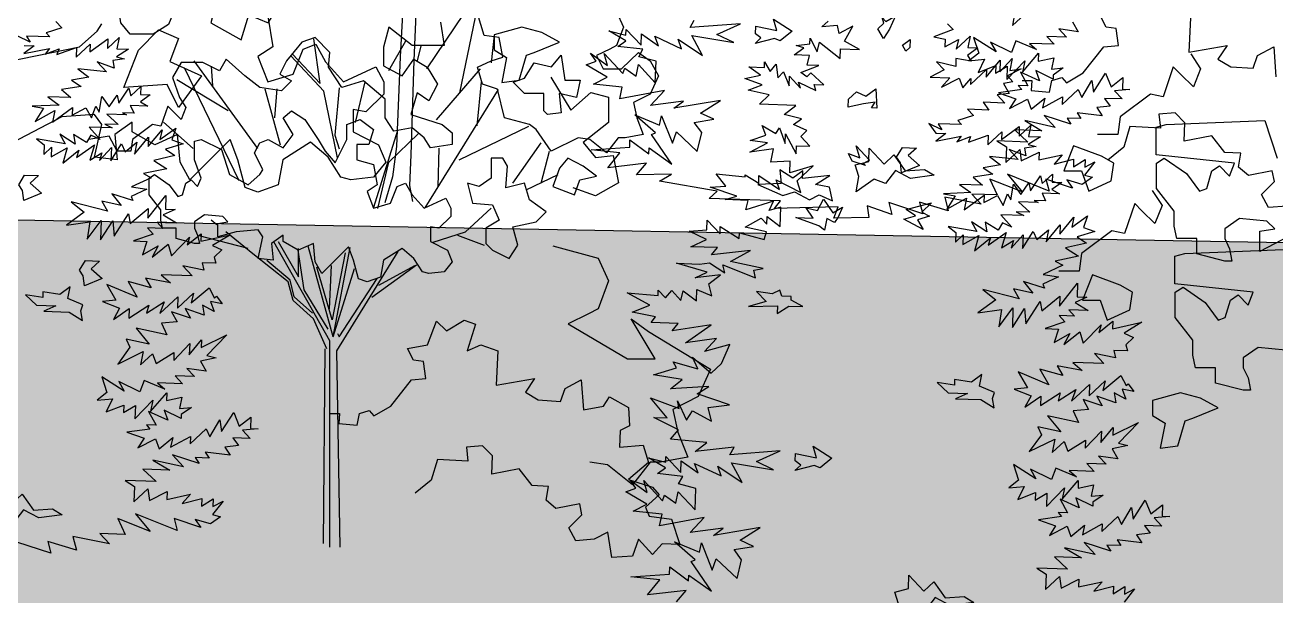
# Model space of a CAD drawing. Header units: inches. Extents: x 11.9 to 85.3, y 21.1 to 37.4.
# Drawn here: x 38.957 to 39.731, y 21.844 to 22.197 of the extents above; entities that cross this region are included whole.
import ezdxf

# ---------------------------------------------------------------- set-up
doc = ezdxf.new("R2010")
doc.units = ezdxf.units.IN
doc.header["$MEASUREMENT"] = 0
doc.layers.add('CAY', color=94, linetype='Continuous')
doc.layers.add('CAY-3', color=61, linetype='Continuous')

# ---------------------------------------------------------------- blocks, each defined once
blk = doc.blocks.new('A$C76451831')
at = {"layer": 'CAY'}
for p, q in [((4781, 794.5), (4832.5, 870.4)), ((4826.2, 761), (4847.8, 865.6)), ((4860, 840.1), (4850.9, 870.4)), ((5042.4, 872.7), (5051.8, 851.9)), ((4728.3, 851.9), (4721.2, 824)), ((4760.5, 826.3), (4728.3, 851.9)), ((4799.8, 858.6), (4804.6, 826.3)), ((5051.8, 851.9), (5042.4, 826.3)), ((5325.6, 852), (5334.1, 859.9)), ((5347, 854), (5325.6, 852)), ((5349.4, 843.1), (5347, 854)), ((5368.3, 853.3), (5349.4, 843.1)), ((5356.7, 832.4), (5368.3, 853.3)), ((5506.3, 848.5), (5479.7, 838.5)), ((5498.9, 856.4), (5506.3, 848.5)), ((4608.4, 831), (4587.6, 805.5)), ((4626.9, 837.7), (4608.4, 831)), ((4634, 774), (4625.3, 835.7)), ((4647.3, 816.9), (4626.9, 837.7)), ((4728.6, 791.9), (4751.7, 832.8)), ((4880.8, 837.7), (4860, 840.1)), ((4870.1, 802.5), (4874.1, 840.9)), ((4885.5, 810.2), (4880.8, 837.7)), ((5290.3, 826.5), (5309, 828.6)), ((5309, 828.6), (5309.3, 836.7)), ((5309.3, 836.7), (5319, 817.8)), ((5319, 817.8), (5322.2, 830.9)), ((5322.2, 830.9), (5350.9, 808.5)), ((5377.6, 820.8), (5356.7, 832.4)), ((5479.7, 838.5), (5495.4, 835.2)), ((5495.4, 835.2), (5495.1, 824.8)), ((5495.1, 824.8), (5514, 834.6)), ((5510.8, 821.5), (5530, 839.5)), ((5514, 834.6), (5510.8, 821.5)), ((5530, 839.5), (5526.8, 823.7)), ((4638.7, 763.4), (4593.5, 812.2)), ((4595.8, 814.5), (4634, 774)), ((4645.4, 796.4), (4647.3, 816.9)), ((4721.2, 824), (4721.2, 798.4)), ((4804.6, 826.3), (4760.5, 826.3)), ((4768, 805.1), (4772.9, 825.9)), ((5033.3, 821.6), (5014.8, 812.5)), ((5014.8, 812.5), (5023.9, 794.1)), ((5042.4, 826.3), (5033.3, 821.6)), ((5049.4, 794.1), (5072.6, 816.9)), ((5072.6, 816.9), (5088.7, 805.5)), ((5287.1, 813.5), (5300.6, 823.4)), ((5308.4, 812.7), (5287.1, 813.5)), ((5300.6, 823.4), (5290.3, 826.5)), ((5305.2, 799.3), (5308.4, 812.7)), ((5350.9, 808.5), (5351.3, 821.7)), ((5351.3, 821.7), (5377.6, 820.8)), ((5540.3, 823.2), (5526.4, 812.8)), ((5526.4, 812.8), (5531.5, 805)), ((5526.8, 823.7), (5540.3, 823.2)), ((4442.1, 803.1), (4430.3, 782.3)), ((4472, 803.1), (4442.1, 803.1)), ((4522.3, 639.8), (4446.8, 795.6)), ((4547.7, 684.5), (4460.2, 805.1)), ((4495.2, 791.7), (4472, 803.1)), ((4485.8, 770.9), (4483.8, 797.9)), ((4504.2, 807.8), (4495.2, 791.7)), ((4529.8, 784.6), (4504.2, 807.8)), ((4587.6, 805.5), (4578.1, 787)), ((4663.8, 768.5), (4645.4, 796.4)), ((4721.2, 798.4), (4746.8, 784.6)), ((4746.8, 784.6), (4762.9, 807.8)), ((4762.9, 807.8), (4781.4, 796.4)), ((4781.4, 796.4), (4795.5, 773.2)), ((4794.3, 724.1), (4854.9, 794.5)), ((4850.9, 796.4), (4869.4, 805.5)), ((4857.6, 773.2), (4850.9, 796.4)), ((4869.4, 805.5), (4885.5, 810.2)), ((5023.9, 794.1), (5049.4, 794.1)), ((5088.7, 805.5), (5100.1, 784.6)), ((5240.9, 785.6), (5224.9, 797.1)), ((5224.9, 797.1), (5246.2, 796.3)), ((5246.2, 796.3), (5246.5, 804)), ((5246.5, 804), (5254.2, 790.6)), ((5254.2, 790.6), (5262.7, 800.7)), ((5262.7, 800.7), (5264.7, 782.1)), ((5296.7, 789.1), (5321.1, 798.7)), ((5321.1, 798.7), (5305.2, 799.3)), ((5510, 797.5), (5483.5, 803.9)), ((5483.5, 803.9), (5494, 792.7)), ((5510.4, 808.4), (5510, 797.5)), ((5531.5, 805), (5510.4, 808.4)), ((5530.4, 772.8), (5552.4, 793.3)), ((5552.1, 782.9), (5571.5, 806.3)), ((5552.4, 793.3), (5552.1, 782.9)), ((5570.9, 790), (5587.9, 808.4)), ((5571.5, 806.3), (5570.9, 790)), ((5600.5, 794.4), (5581.6, 784.6)), ((5587.9, 808.4), (5584.6, 792.2)), ((5584.6, 792.2), (5600.5, 794.4)), ((4430.3, 782.3), (4439.8, 754.7)), ((4507, 736.3), (4436.2, 779.1)), ((4550.6, 768.5), (4529.8, 784.6)), ((4578.1, 787), (4594.3, 777.9)), ((4594.3, 777.9), (4580.5, 763.8)), ((4693.7, 777.9), (4663.8, 768.5)), ((4682.7, 720.5), (4695.7, 776.4)), ((4723.6, 752.4), (4693.7, 777.9)), ((4850.1, 715.8), (4856.4, 776.4)), ((4951.7, 782.9), (4979.4, 737.5)), ((5100.1, 784.6), (5088.7, 759.5)), ((5219.4, 781), (5240.9, 785.6)), ((5243.1, 772.4), (5219.4, 781)), ((5264.7, 782.1), (5272.7, 790)), ((5272.7, 790), (5280.2, 771.1)), ((5280.2, 771.1), (5280.7, 784.3)), ((5280.7, 784.3), (5296, 767.8)), ((5304.7, 783.4), (5296.7, 789.1)), ((5310.3, 788.7), (5304.7, 783.4)), ((5328.3, 772.2), (5310.3, 788.7)), ((5494, 792.7), (5475, 782.9)), ((5475, 782.9), (5501.7, 782)), ((5501.7, 782), (5490.4, 769.2)), ((5490.4, 769.2), (5514.9, 781.5)), ((5514.9, 781.5), (5519.8, 768.2)), ((5519.8, 768.2), (5530.7, 781)), ((5530.7, 781), (5530.4, 772.8)), ((5589, 776.2), (5575.8, 773.9)), ((5581.6, 784.6), (5589, 776.2)), ((4580.5, 763.8), (4550.6, 768.5)), ((4579.1, 689), (4557.9, 766.3)), ((4571.1, 726.8), (4574.5, 766.9)), ((4657.5, 671.8), (4638.7, 763.4)), ((4659.9, 768.1), (4654, 702.8)), ((4767.6, 761.4), (4758.6, 731.5)), ((4783.7, 750), (4767.6, 761.4)), ((4778.7, 602.9), (4879.6, 765.8)), ((4795.5, 773.2), (4783.7, 750)), ((4878.5, 766.1), (4857.6, 773.2)), ((4887.9, 726.8), (4878.5, 766.1)), ((4979.4, 737.5), (5007.1, 761.7)), ((5007.1, 761.7), (5031.3, 755.2)), ((5088.7, 759.5), (5065.6, 747.7)), ((5223.8, 764.9), (5243.1, 772.4)), ((5253, 758.5), (5223.8, 764.9)), ((5296, 767.8), (5293.5, 776.1)), ((5293.5, 776.1), (5317.1, 764.4)), ((5314.7, 772.6), (5328.3, 772.2)), ((5317.1, 764.4), (5314.7, 772.6)), ((5583.5, 760.5), (5567.1, 758.4)), ((5575.8, 773.9), (5583.5, 760.5)), ((4423.7, 742.9), (4414.2, 715.4)), ((4430.3, 736.3), (4423.7, 742.9)), ((4439.8, 754.7), (4448.8, 741)), ((4723.6, 726.8), (4723.6, 752.4)), ((5031.3, 755.2), (5031.3, 720.4)), ((5065.6, 747.7), (5070.3, 726.8)), ((5239.5, 745.8), (5253, 758.5)), ((5289.7, 744), (5239.5, 745.8)), ((5273.4, 731.5), (5289.7, 744)), ((5577.6, 747.1), (5548.1, 748.2)), ((5548.1, 748.2), (5555.9, 737.5)), ((5567.1, 758.4), (5577.6, 747.1)), ((4442.1, 724.5), (4430.3, 736.3)), ((4448.8, 741), (4442.1, 724.5)), ((4735.4, 708.3), (4723.6, 726.8)), ((4758.6, 731.5), (4802.2, 717.8)), ((4922.5, 717.8), (4887.9, 726.8)), ((5070.3, 726.8), (5079.3, 704)), ((5297.2, 725.2), (5273.4, 731.5)), ((5286.5, 717.4), (5297.2, 725.2)), ((5534.4, 730.1), (5512.8, 723.1)), ((5526.5, 738.5), (5534.4, 730.1)), ((5555.9, 737.5), (5526.5, 738.5)), ((4402.8, 717.8), (4374.9, 696.9)), ((4414.2, 715.4), (4402.8, 717.8)), ((4458.8, 684.4), (4417.8, 720.8)), ((4707.6, 603.7), (4740.9, 709.9)), ((4760.5, 713.1), (4735.4, 708.3)), ((4777, 699.3), (4760.5, 713.1)), ((4802.2, 717.8), (4816, 706)), ((4825.4, 669), (4921.3, 715.4)), ((4931.5, 710.7), (4922.5, 717.8)), ((4952.3, 680.8), (4931.5, 710.7)), ((5031.3, 720.4), (4996.5, 692.7)), ((5248.4, 702.9), (5243.4, 716.2)), ((5243.4, 716.2), (5262.1, 705.1)), ((5262.1, 705.1), (5267.3, 713.1)), ((5267.3, 713.1), (5274.7, 691.5)), ((5304.8, 709.1), (5286.5, 717.4)), ((5296.4, 701.2), (5304.8, 709.1)), ((5472.8, 719.1), (5482.8, 705.6)), ((5491.1, 710.3), (5472.8, 719.1)), ((5518.1, 717.5), (5485.9, 718.6)), ((5485.9, 718.6), (5491.1, 710.3)), ((5512.8, 723.1), (5518.1, 717.5)), ((5554.2, 689.5), (5573.5, 707.4)), ((5573.1, 697), (5597.7, 714.7)), ((5573.5, 707.4), (5573.1, 697)), ((5597.3, 701.6), (5613.7, 716.9)), ((5597.7, 714.7), (5597.3, 701.6)), ((5613.7, 716.9), (5610.4, 701.1)), ((4342.7, 701.7), (4314.8, 696.9)), ((4354.1, 680.8), (4342.7, 701.7)), ((4374.9, 696.9), (4372.6, 680.8)), ((4654, 702.8), (4659.9, 684)), ((4728.7, 665.9), (4769.2, 705.2)), ((4786.1, 685.5), (4777, 699.3)), ((4816, 706), (4816, 689.9)), ((4899.3, 636.8), (4938.6, 692.2)), ((4989.3, 699.3), (4952.3, 680.8)), ((5005.4, 696.9), (4989.3, 699.3)), ((4996.5, 692.7), (5013.6, 672)), ((5028.6, 678.5), (5005.4, 696.9)), ((5044.7, 699.3), (5028.6, 678.5)), ((5054.2, 699.3), (5044.7, 699.3)), ((5079.3, 704), (5054.2, 699.3)), ((5226.3, 679.6), (5250.7, 692.4)), ((5226.8, 695.5), (5248.4, 702.9)), ((5250.7, 692.4), (5226.8, 695.5)), ((5274.7, 691.5), (5275.2, 704.7)), ((5275.2, 704.7), (5290.1, 677.4)), ((5309, 687.6), (5296.4, 701.2)), ((5496.3, 705.1), (5482.4, 694.7)), ((5482.4, 694.7), (5517.5, 701.6)), ((5482.8, 705.6), (5496.3, 705.1)), ((5517.5, 701.6), (5511.8, 693.7)), ((5511.8, 693.7), (5530.6, 701.2)), ((5527.6, 693.1), (5554.7, 703.1)), ((5530.6, 701.2), (5527.6, 693.1)), ((5554.7, 703.1), (5554.2, 689.5)), ((5626.7, 700.5), (5610, 690.2)), ((5610, 690.2), (5620.8, 687.1)), ((5610.4, 701.1), (5626.7, 700.5)), ((4372.6, 680.8), (4354.1, 680.8)), ((4816, 689.9), (4786.1, 685.5)), ((4796.7, 631.7), (4797.9, 685.1)), ((4938.6, 636.8), (4950, 680.8)), ((5013.6, 672), (5037.8, 675)), ((5037.8, 675), (5044.9, 637.2)), ((5258.6, 683.9), (5226.3, 679.6)), ((5255.2, 665.5), (5258.6, 683.9)), ((5290.1, 677.4), (5290.5, 688.3)), ((5290.5, 688.3), (5309, 687.6)), ((5596.1, 669.4), (5556.4, 673.5)), ((5556.4, 673.5), (5571.9, 662.1)), ((5606.7, 674.5), (5583.5, 683)), ((5583.5, 683), (5596.1, 669.4)), ((5620.8, 687.1), (5604.8, 685)), ((5604.8, 685), (5606.7, 674.5)), ((4713.4, 601.8), (4728.7, 665.9)), ((5282, 667.2), (5255.2, 665.5)), ((5281.5, 650.9), (5282, 667.2)), ((5313.5, 660.7), (5281.5, 650.9)), ((5291.5, 640.2), (5313.5, 660.7)), ((5571.9, 662.1), (5547.7, 658)), ((5547.7, 658), (5561, 649.3)), ((4917.8, 627.7), (4961.8, 648.6)), ((5179.9, 649.5), (5219.6, 645.4)), ((5192.9, 632.7), (5179.9, 649.5)), ((5219.6, 645.4), (5219.7, 648.1)), ((5219.7, 648.1), (5238.4, 636.6)), ((5238.4, 636.6), (5238.7, 647.4)), ((5238.7, 647.4), (5267.1, 627.9)), ((5262.5, 641.2), (5296.4, 624.1)), ((5267.1, 627.9), (5262.5, 641.2)), ((5296.4, 624.1), (5291.5, 640.2)), ((5561, 649.3), (5534.1, 644.8)), ((5534.1, 644.8), (5546.9, 634)), ((5613.2, 626.2), (5627.1, 647)), ((5627.1, 647), (5629.4, 636.5)), ((5629.4, 636.5), (5643.5, 649.2)), ((5643.5, 649.2), (5643.1, 638.3)), ((5643.1, 638.3), (5656.2, 637.9)), ((5013.6, 619.5), (4982.4, 630.1)), ((5044.9, 637.2), (5013.6, 619.5)), ((5171.6, 631.2), (5192.9, 632.7)), ((5208.3, 619), (5171.6, 631.2)), ((5530.7, 623.7), (5493.4, 622.2)), ((5493.4, 622.2), (5509.2, 619.4)), ((5515.2, 635.1), (5530.7, 623.7)), ((5546.9, 634), (5515.2, 635.1)), ((5575.4, 606.2), (5581.3, 621.9)), ((5581.3, 621.9), (5586.1, 614)), ((5586.1, 614), (5589.5, 635.2)), ((5589.5, 635.2), (5599.9, 621.2)), ((5599.9, 621.2), (5610.9, 637.2)), ((5610.9, 637.2), (5613.2, 626.2)), ((5629, 622.9), (5634, 612.3)), ((5652.9, 622.1), (5629, 622.9)), ((5656.2, 637.9), (5642.7, 627.9)), ((5642.7, 627.9), (5652.9, 622.1)), ((5192.3, 614.2), (5208.3, 619)), ((5224, 613.1), (5192.3, 614.2)), ((5220.8, 600), (5224, 613.1)), ((5258.8, 611.8), (5220.8, 600)), ((5252.9, 598.9), (5258.8, 611.8)), ((5268.9, 603.8), (5252.9, 598.9)), ((5268, 577.1), (5268.9, 603.8)), ((5509.2, 619.4), (5497.7, 600.8)), ((5497.7, 600.8), (5525, 616.1)), ((5521.7, 599.9), (5549.1, 620.3)), ((5525, 616.1), (5521.7, 599.9)), ((5549.1, 620.3), (5548.8, 609.9)), ((5548.8, 609.9), (5567.7, 619.6)), ((5567.7, 619.6), (5575.4, 606.2)), ((5596.8, 610.9), (5612.2, 596.8)), ((5623.5, 610), (5596.8, 610.9)), ((5618.2, 612.9), (5623.5, 610)), ((5634, 612.3), (5618.2, 612.9)), ((4834.4, 569.5), (4869.4, 602.2)), ((5219.9, 576), (5241.7, 588.4)), ((5241.7, 588.4), (5249.5, 580.4)), ((5249.5, 580.4), (5249.9, 590.8)), ((5249.9, 590.8), (5268, 577.1)), ((5603.9, 592.1), (5572.2, 593.2)), ((5572.2, 593.2), (5587.5, 576.3)), ((5612.2, 596.8), (5593.6, 597.4)), ((5593.6, 597.4), (5603.9, 592.1)), ((5653.7, 566.3), (5673.1, 589.7)), ((5669.9, 576.2), (5691.8, 591.7)), ((5673.1, 589.7), (5669.9, 576.2)), ((5691.8, 591.7), (5686.2, 575.6)), ((4491.5, 579.5), (4483.4, 586)), ((4541.2, 539.6), (4503.7, 569.7)), ((4789.6, 555.4), (4834.4, 569.5)), ((5142.7, 570.6), (5166.8, 572.4)), ((5166.3, 559.3), (5142.7, 570.6)), ((5166.8, 572.4), (5167.3, 586)), ((5167.3, 586), (5185.2, 566.8)), ((5185.2, 566.8), (5185.5, 577.2)), ((5185.5, 577.2), (5211.7, 560.4)), ((5249.2, 569.6), (5219.9, 576)), ((5246.1, 559.2), (5249.2, 569.6)), ((5499.6, 577.1), (5510.2, 568.6)), ((5539.2, 570.3), (5499.6, 577.1)), ((5552.8, 569.8), (5532, 583.7)), ((5532, 583.7), (5539.2, 570.3)), ((5568.7, 572), (5550.5, 583.1)), ((5550.5, 583.1), (5552.8, 569.8)), ((5574.5, 582.2), (5568.7, 572)), ((5587.5, 576.3), (5574.5, 582.2)), ((5602.3, 546.8), (5616.7, 570.3)), ((5616.7, 570.3), (5621.8, 559.3)), ((5621.8, 559.3), (5638.1, 572.3)), ((5634.8, 556.1), (5654.2, 579.4)), ((5638.1, 572.3), (5634.8, 556.1)), ((5654.2, 579.4), (5653.7, 566.3)), ((5701.9, 570.1), (5677.6, 562.8)), ((5686.2, 575.6), (5701.9, 570.1)), ((4534.5, 546.7), (4466.9, 564.4)), ((4647.3, 419.7), (4569.9, 556)), ((4575.8, 556.2), (4604.1, 507.8)), ((4823, 565.2), (4860, 551.4)), ((5144.7, 549.2), (5166.3, 559.3)), ((5211.7, 560.4), (5212, 568.1)), ((5212, 568.1), (5246.1, 559.2)), ((5510.2, 568.6), (5509.7, 555.5)), ((5509.7, 555.5), (5520.5, 565.5)), ((5520.5, 565.5), (5520, 552.4)), ((5520, 552.4), (5541.7, 564.8)), ((5541.7, 564.8), (5536, 543.7)), ((5536, 543.7), (5557.9, 561.5)), ((5554.9, 551.2), (5579.5, 568.9)), ((5557.9, 561.5), (5554.9, 551.2)), ((5579.5, 568.9), (5573.3, 547.8)), ((5573.3, 547.8), (5589.5, 557.7)), ((5586.4, 547.4), (5602.9, 565.4)), ((5589.5, 557.7), (5586.4, 547.4)), ((5602.9, 565.4), (5602.3, 546.8)), ((5690.5, 554.2), (5661.2, 547.5)), ((5677.6, 562.8), (5690.5, 554.2)), ((4589.9, 500.7), (4541.2, 539.6)), ((4602.9, 544.4), (4611.2, 489.7)), ((4604.1, 507.8), (4604.1, 546.7)), ((4651.6, 424.8), (4617.3, 549.9)), ((4668.2, 540.8), (4650.5, 448.4)), ((4651.6, 424.8), (4675, 548.1)), ((4656.8, 405.9), (4741.3, 542.4)), ((5181.8, 547.9), (5144.7, 549.2)), ((5173.3, 537.8), (5181.8, 547.9)), ((5227, 544), (5173.3, 537.8)), ((5199.7, 528.7), (5227, 544)), ((5679.4, 536), (5647, 529.4)), ((5661.2, 547.5), (5679.4, 536)), ((5683.6, 539.8), (5680.1, 515.6)), ((4592.3, 503.1), (4560.4, 530.2)), ((4650.5, 448.4), (4629.2, 520.8)), ((4646.9, 463.7), (4649.3, 523.1)), ((4651.6, 424.8), (4681.2, 519.2)), ((4705.1, 479.9), (4766.8, 524.3)), ((4714.5, 496), (4764.5, 523.1)), ((5125.3, 526.3), (5157, 525.2)), ((5167.5, 513.9), (5125.3, 526.3)), ((5157, 525.2), (5170.6, 527)), ((5170.6, 527), (5191.5, 513.1)), ((5189.1, 524.1), (5233.8, 506.2)), ((5191.5, 513.1), (5189.1, 524.1)), ((5244.7, 519.4), (5199.7, 528.7)), ((5231.5, 517.1), (5244.7, 519.4)), ((5657.7, 523.6), (5630.5, 510.9)), ((5647, 529.4), (5657.7, 523.6)), ((4596.6, 475.1), (4589.9, 500.7)), ((4598.2, 480.3), (4592.3, 503.1)), ((4659.9, 424.8), (4712.2, 505.4)), ((5150.9, 506.4), (5167.5, 513.9)), ((5185.9, 510.6), (5150.9, 506.4)), ((5169.6, 498), (5185.9, 510.6)), ((5233.8, 506.2), (5231.5, 517.1)), ((5632.6, 492.3), (5603.4, 501.4)), ((5603.4, 501.4), (5616.4, 485.1)), ((5651.7, 507.9), (5630, 497.8)), ((5630.5, 510.9), (5651.7, 507.9)), ((5680.1, 515.6), (5652.4, 515.6)), ((4611.2, 489.7), (4644.6, 435.4)), ((5057.3, 485.6), (5099.7, 481.8)), ((5088.4, 468.6), (5057.3, 485.6)), ((5099.7, 481.8), (5100, 489.5)), ((5100, 489.5), (5110.1, 478.8)), ((5110.1, 478.8), (5118.6, 488.9)), ((5118.6, 488.9), (5131.2, 475.3)), ((5131.2, 475.3), (5134.4, 488.3)), ((5134.4, 488.3), (5152.5, 474.6)), ((5152.5, 474.6), (5153.1, 490.4)), ((5153.1, 490.4), (5174, 481.5)), ((5174, 481.5), (5169.6, 498)), ((5597.6, 477.6), (5547.3, 490.2)), ((5547.3, 490.2), (5565.4, 476)), ((5589.9, 491), (5597.6, 477.6)), ((5616.4, 485.1), (5589.9, 491)), ((5630, 497.8), (5632.6, 492.3)), ((5653, 467.5), (5678.1, 498.8)), ((5678.1, 498.8), (5677.5, 480.3)), ((4624.5, 449.6), (4596.6, 475.1)), ((4623.3, 457.8), (4598.2, 480.3)), ((5064.1, 459.1), (5088.4, 468.6)), ((5565.4, 476), (5540.7, 458.3)), ((5606.8, 442.8), (5626.5, 473.9)), ((5626.5, 473.9), (5628.7, 460.7)), ((5628.7, 460.7), (5653.5, 481.1)), ((5653.5, 481.1), (5653, 467.5)), ((5690.6, 479.8), (5674.5, 472.2)), ((5674.5, 472.2), (5692.6, 461.1)), ((5677.5, 480.3), (5690.6, 479.8)), ((4643, 408.3), (4624.5, 449.6)), ((5062.5, 449.6), (5086.7, 432.5)), ((5096, 452.5), (5064.1, 459.1)), ((5090.3, 444.6), (5096, 452.5)), ((5540.7, 458.3), (5573.1, 462.6)), ((5569.5, 438.7), (5589, 464.8)), ((5573.1, 462.6), (5569.5, 438.7)), ((5589, 464.8), (5588.1, 438)), ((5588.1, 438), (5604.8, 464.2)), ((5604.8, 464.2), (5606.8, 442.8)), ((5652.5, 454.4), (5660.4, 445.9)), ((5673.8, 453.6), (5652.5, 454.4)), ((5665.9, 462.1), (5673.8, 453.6)), ((5692.6, 461.1), (5665.9, 462.1)), ((5127.4, 443.3), (5090.3, 444.6)), ((5119.3, 433.1), (5127.4, 443.3)), ((5172.7, 441.7), (5119.3, 433.1)), ((5137.3, 416.6), (5172.7, 441.7)), ((5660.4, 445.9), (5633.3, 436.5)), ((5633.3, 436.5), (5651.9, 435.8)), ((5651.9, 435.8), (5645.8, 417.4)), ((5659.3, 414.3), (5681.2, 432.1)), ((5681.2, 432.1), (5685.6, 416.1)), ((5685.6, 416.1), (5710.5, 441.5)), ((5707.5, 431.2), (5726.6, 446.4)), ((5710.5, 441.5), (5707.5, 431.2)), ((5726.6, 446.4), (5726.2, 435.9)), ((5726.2, 435.9), (5766.8, 445)), ((5766.8, 445), (5742.3, 429.9)), ((4647.3, 135.4), (4647.3, 419.7)), ((4657.5, 429.5), (4659.9, 424.8)), ((5180.2, 422.8), (5137.3, 416.6)), ((5163.7, 404.8), (5180.2, 422.8)), ((5198.4, 414.5), (5163.7, 404.8)), ((5187.1, 388.1), (5198.4, 414.5)), ((5645.8, 417.4), (5667.5, 429.8)), ((5667.5, 429.8), (5659.3, 414.3)), ((5742.3, 429.9), (5755.2, 424.1)), ((5755.2, 424.1), (5744.5, 414)), ((5744.5, 414), (5746.9, 405.8)), ((4638.3, 140.1), (4640.6, 408.3)), ((4661.5, 135.4), (4656.8, 405.9)), ((5154.7, 381.1), (5147.1, 397.2)), ((5147.1, 397.2), (5173, 375)), ((5701.4, 401.9), (5714.1, 388.3)), ((5730.2, 395.9), (5701.4, 401.9)), ((5746.9, 405.8), (5727.9, 406.4)), ((5727.9, 406.4), (5730.2, 395.9)), ((5093.2, 372.8), (5125.3, 382.1)), ((5120.6, 390.5), (5154.7, 381.1)), ((5125.3, 382.1), (5120.6, 390.5)), ((5171.9, 380.3), (5154.8, 342.6)), ((5173, 375), (5187.1, 388.1)), ((5625.9, 380.5), (5638.3, 358.8)), ((5657.8, 371.7), (5625.9, 380.5)), ((5650.1, 385.1), (5657.8, 371.7)), ((5684.3, 378.5), (5650.1, 385.1)), ((5714.1, 388.3), (5671.6, 389.8)), ((5671.6, 389.8), (5684.3, 378.5)), ((5132.9, 366), (5093.2, 372.8)), ((5116.6, 353.4), (5132.9, 366)), ((5596.3, 376.6), (5609.2, 354.8)), ((5638.3, 358.8), (5596.3, 376.6)), ((5694, 343.7), (5716, 364.2)), ((5712.8, 351.2), (5737.6, 371.6)), ((5716, 364.2), (5712.8, 351.2)), ((5737.6, 371.6), (5745.2, 357.8)), ((5169.7, 356.6), (5116.6, 353.4)), ((5153.5, 346.7), (5169.7, 356.6)), ((5198.3, 331.5), (5153.5, 346.7)), ((5609.2, 354.8), (5590.5, 352.7)), ((5590.5, 352.7), (5614.2, 343.7)), ((5626.9, 330.2), (5654.2, 347.8)), ((5651.2, 337), (5675.7, 352.5)), ((5654.2, 347.8), (5651.2, 337)), ((5669.7, 336.4), (5694.5, 359.5)), ((5675.7, 352.5), (5669.7, 336.4)), ((5694.5, 359.5), (5694, 343.7)), ((5744.6, 339.2), (5728.6, 347.9)), ((5728.6, 347.9), (5730.8, 334.2)), ((5755.4, 349.7), (5739.6, 353)), ((5739.6, 353), (5744.6, 339.2)), ((5745.2, 357.8), (5747.6, 360.4)), ((5747.6, 360.4), (5755.4, 349.7)), ((5112.4, 313.2), (5089.4, 340.8)), ((5089.4, 340.8), (5128.7, 326.2)), ((5154.8, 342.6), (5120.1, 324.9)), ((5126.4, 336.8), (5139.1, 310)), ((5128.7, 326.2), (5126.4, 336.8)), ((5168.7, 327.6), (5198.3, 331.5)), ((5614.2, 343.7), (5605.5, 328.2)), ((5605.5, 328.2), (5627.4, 343.3)), ((5627.4, 343.3), (5626.9, 330.2)), ((5712.1, 329.9), (5685.6, 338.5)), ((5685.6, 338.5), (5693.3, 325.1)), ((5730.8, 334.2), (5704.4, 343.3)), ((5704.4, 343.3), (5712.1, 329.9)), ((5093.9, 313.9), (5112.4, 313.2)), ((5127.7, 296.8), (5093.9, 313.9)), ((5120.1, 324.9), (5127.1, 293.6)), ((5139.1, 310), (5147.2, 322.9)), ((5147.2, 322.9), (5173.5, 308.8)), ((5173.5, 308.8), (5168.7, 327.6)), ((5636.8, 316.2), (5655.1, 294.3)), ((5679.1, 307), (5636.8, 316.2)), ((5693.3, 325.1), (5672, 323.1)), ((5672, 323.1), (5679.1, 307)), ((5116.8, 284), (5127.7, 296.8)), ((5127.1, 293.6), (5140.7, 259.4)), ((5623.2, 300.8), (5628.2, 290.2)), ((5655.1, 294.3), (5623.2, 300.8)), ((5688.7, 271.8), (5710.9, 295)), ((5710.3, 279.2), (5726.9, 299.9)), ((5710.9, 295), (5710.3, 279.2)), ((5726.5, 289.5), (5762, 306.9)), ((5726.9, 299.9), (5726.5, 289.5)), ((5762, 306.9), (5734.3, 278.4)), ((5167, 279.6), (5116.8, 284)), ((5150.7, 267), (5167, 279.6)), ((5628.2, 290.2), (5611.5, 266.8)), ((5611.5, 266.8), (5646.6, 284.1)), ((5646.6, 284.1), (5643.2, 265.7)), ((5643.2, 265.7), (5659.6, 281)), ((5659.6, 281), (5664.6, 267.6)), ((5664.6, 267.6), (5689.1, 282.7)), ((5689.1, 282.7), (5688.7, 271.8)), ((5734.3, 278.4), (5747.3, 275.2)), ((5140.7, 259.4), (5103, 252.3)), ((5110.3, 252.1), (5110.6, 260.2)), ((5110.6, 260.2), (5131.1, 238.2)), ((5204.4, 272.8), (5150.7, 267)), ((5198.6, 262.6), (5204.4, 272.8)), ((5268.1, 267.9), (5198.6, 262.6)), ((5235.4, 253.2), (5268.1, 267.9)), ((5733.6, 257.1), (5706.9, 260.7)), ((5706.9, 260.7), (5717.4, 249.5)), ((5747.3, 275.2), (5725.9, 270.5)), ((5725.9, 270.5), (5733.6, 257.1)), ((5029.8, 248.8), (5005.7, 252.3)), ((5064.6, 221), (5029.8, 248.8)), ((5088.8, 252.3), (5064.6, 221)), ((5110, 244.4), (5086.5, 258.4)), ((5086.5, 258.4), (5110.3, 252.1)), ((5103, 252.3), (5088.8, 252.3)), ((5098.9, 236.6), (5110, 244.4)), ((5131.1, 238.2), (5131.7, 254.1)), ((5131.7, 254.1), (5155.1, 237.4)), ((5155.1, 237.4), (5150.1, 250.7)), ((5150.1, 250.7), (5186.7, 233.6)), ((5186.7, 233.6), (5182.2, 246.9)), ((5182.2, 246.9), (5215.8, 224.4)), ((5200.9, 251.6), (5259, 241.9)), ((5215.8, 224.4), (5200.9, 251.6)), ((5259, 241.9), (5235.4, 253.2)), ((5620.7, 229.3), (5589.6, 249)), ((5589.6, 249), (5596.6, 227.4)), ((5641.9, 228.5), (5613, 242.7)), ((5613, 242.7), (5620.7, 229.3)), ((5647.9, 244.2), (5641.9, 228.5)), ((5676.5, 232.3), (5647.9, 244.2)), ((5717.4, 249.5), (5690.7, 250.4)), ((5690.7, 250.4), (5700.8, 239.6)), ((5069.2, 216.4), (5061.4, 227.5)), ((5061.4, 227.5), (5084.8, 210.4)), ((5080, 226.9), (5105.7, 199.2)), ((5084.8, 210.4), (5080, 226.9)), ((5133.6, 232.7), (5098.9, 236.6)), ((5127.8, 222.5), (5133.6, 232.7)), ((5596.6, 227.4), (5583.1, 217)), ((5656.8, 201.3), (5679, 227.2)), ((5700.8, 239.6), (5666.4, 240.8)), ((5666.4, 240.8), (5676.5, 232.3)), ((5679, 227.2), (5678.7, 216.4)), ((5055.4, 211.4), (5069.2, 216.4)), ((5084.3, 194.5), (5055.4, 211.4)), ((5124.2, 195.8), (5127.5, 211.6)), ((5127.5, 211.6), (5150.6, 186.8)), ((5151.6, 216.2), (5127.8, 222.5)), ((5150.6, 186.8), (5151.6, 216.2)), ((5583.1, 217), (5604.4, 219)), ((5604.4, 219), (5595.6, 200.7)), ((5595.6, 200.7), (5620, 210.3)), ((5620, 210.3), (5619.6, 199.9)), ((5619.6, 199.9), (5635.8, 209.7)), ((5635.2, 191.1), (5660.1, 217)), ((5635.8, 209.7), (5635.2, 191.1)), ((5660.1, 217), (5656.8, 201.3)), ((5678.7, 216.4), (5700.1, 221.1)), ((5700.1, 221.1), (5696.9, 205.3)), ((5696.9, 205.3), (5713.2, 207)), ((5713.2, 207), (5699.3, 197.1)), ((5065.3, 184.8), (5084.3, 194.5)), ((5105.7, 199.2), (5108.7, 206.8)), ((5108.7, 206.8), (5124.2, 195.8)), ((5654.1, 201.4), (5664.3, 182.4)), ((5680.4, 189.6), (5654.1, 201.4)), ((5699.1, 191.6), (5675.5, 203.3)), ((5675.5, 203.3), (5680.4, 189.6)), ((5699.3, 197.1), (5699.1, 191.6)), ((5738.5, 166.2), (5752.5, 189.8)), ((5752.5, 189.8), (5754.7, 173.8)), ((5754.7, 173.8), (5771.4, 200)), ((5771.4, 200), (5778.9, 181.1)), ((5778.9, 181.1), (5795.2, 193.7)), ((5795.2, 193.7), (5794.7, 177.9)), ((5105.1, 180.6), (5065.3, 184.8)), ((5101.8, 164.4), (5105.1, 180.6)), ((5163.4, 175.9), (5101.8, 164.4)), ((5144.1, 155.3), (5163.4, 175.9)), ((5656, 177.3), (5624.1, 172.9)), ((5624.1, 172.9), (5647.8, 164.4)), ((5651.2, 182.9), (5656, 177.3)), ((5664.3, 182.4), (5651.2, 182.9)), ((5711.5, 156.8), (5733.5, 177.3)), ((5733.5, 177.3), (5738.5, 166.2)), ((5805.1, 177.5), (5783.7, 175.5)), ((5783.7, 175.5), (5794.2, 164.3)), ((5794.7, 177.9), (5805.1, 177.5)), ((5189.6, 161.4), (5144.1, 155.3)), ((5240.4, 162.3), (5176.1, 151.4)), ((5176.1, 151.4), (5189.6, 161.4)), ((5213, 144.7), (5240.4, 162.3)), ((5647.8, 164.4), (5639.2, 151.1)), ((5639.2, 151.1), (5663.7, 163.9)), ((5663.7, 163.9), (5668.6, 150.1)), ((5668.6, 150.1), (5687.7, 165.3)), ((5684.6, 152.2), (5711.8, 167.2)), ((5687.7, 165.3), (5684.6, 152.2)), ((5711.8, 167.2), (5711.5, 156.8)), ((5794.2, 164.3), (5770.2, 165.1)), ((5770.2, 165.1), (5778, 154.4)), ((5150.9, 117.8), (5122.3, 142.4)), ((5122.3, 142.4), (5156.7, 128.1)), ((5156.7, 128.1), (5159.4, 141.1)), ((5159.4, 141.1), (5174.4, 103.4)), ((5231.3, 136.3), (5213, 144.7)), ((5723.7, 129.6), (5686.9, 141.7)), ((5686.9, 141.7), (5702.2, 124.9)), ((5766.7, 141.2), (5732.4, 145.1)), ((5732.4, 145.1), (5737.5, 137.3)), ((5778, 154.4), (5759.3, 152.4)), ((5759.3, 152.4), (5766.7, 141.2)), ((5204.4, 131.8), (5231.3, 136.3)), ((5214.8, 117.9), (5204.4, 131.8)), ((5646.4, 121.9), (5664.3, 104.9)), ((5683.5, 120.6), (5646.4, 121.9)), ((5702.2, 124.9), (5659.9, 134.5)), ((5659.9, 134.5), (5683.5, 120.6)), ((5737.5, 137.3), (5718.5, 137.9)), ((5718.5, 137.9), (5723.7, 129.6)), ((5115.3, 97.8), (5115.7, 108.2)), ((5115.7, 108.2), (5141.7, 88.7)), ((5145.4, 115.3), (5150.9, 117.8)), ((5173.4, 74.4), (5145.4, 115.3)), ((5174.4, 103.4), (5180, 119.1)), ((5180, 119.1), (5208.5, 91.8)), ((5208.5, 91.8), (5214.8, 117.9)), ((5621.8, 106.4), (5634.7, 98.2)), ((5664.3, 104.9), (5621.8, 106.4)), ((5062.2, 94.2), (5115.3, 97.8)), ((5101.9, 90.1), (5062.2, 94.2)), ((5085.3, 69.4), (5101.9, 90.1)), ((5141.7, 88.7), (5142, 96.8)), ((5142, 96.8), (5173.4, 74.4)), ((5634.7, 98.2), (5633.9, 77)), ((5633.9, 77), (5653.1, 94.9)), ((5653.1, 94.9), (5655.3, 78.9)), ((5655.3, 78.9), (5679.7, 91.2)), ((5679.7, 91.2), (5679.3, 80.4)), ((5679.3, 80.4), (5711.8, 87.4)), ((5711.8, 87.4), (5700.4, 74.6)), ((5138.6, 75.7), (5085.3, 69.4)), ((5124.9, 59.8), (5138.6, 75.7)), ((5700.4, 74.6), (5727.4, 81.4)), ((5727.4, 81.4), (5727.1, 71)), ((5727.1, 71), (5743.3, 80.8)), ((5756.7, 77.6), (5742.5, 59.6)), ((5743.3, 80.8), (5742.9, 70.4)), ((5742.9, 70.4), (5756.7, 77.6))]:
    blk.add_line(p, q, dxfattribs=at)
for points in [[(1689.7, 404.9), (1686.3, 386.4), (1702.7, 401.7)], [(1769, 391.3), (1776.7, 377.8), (1750.1, 381.5), (1760.6, 370.2), (1733.8, 371.2), (1743.9, 360.4), (1709.5, 361.6), (1719.6, 353.1), (1691, 365), (1685, 349.3), (1656.1, 363.5), (1663.8, 350.1), (1632.7, 369.7), (1639.7, 348.2), (1626.2, 337.8), (1647.6, 339.7), (1638.8, 321.5), (1663.1, 331), (1662.7, 320.6), (1679, 330.5), (1678.3, 311.9), (1703.2, 337.8), (1700, 322), (1722.2, 348), (1721.8, 337.1), (1743.2, 341.8), (1740, 326.1), (1756.3, 327.8), (1742.4, 317.8), (1742.2, 312.4), (1718.6, 324.1), (1723.6, 310.3), (1697.2, 322.1), (1707.5, 303.2), (1694.3, 303.7), (1699.1, 298), (1667.2, 293.7), (1691, 285.2), (1682.3, 271.9), (1706.8, 284.6), (1711.8, 270.9), (1730.9, 286.1), (1727.7, 273), (1755, 287.9), (1754.6, 277.5), (1776.6, 298.1), (1781.7, 287), (1795.6, 310.5), (1797.8, 294.6), (1814.6, 320.8), (1822.1, 301.9), (1838.4, 314.5), (1837.8, 298.6), (1848.2, 298.3), (1826.8, 296.3), (1837.3, 285.1), (1813.3, 285.9), (1821.1, 275.2), (1802.5, 273.1), (1809.8, 262), (1775.5, 265.9), (1780.6, 258), (1761.6, 258.7), (1766.8, 250.4), (1730.1, 262.5), (1745.3, 245.7), (1703.1, 255.3), (1726.6, 241.3), (1689.5, 242.6), (1707.5, 225.7), (1664.9, 227.2), (1677.8, 219), (1677, 197.7), (1696.2, 215.6), (1698.4, 199.7), (1722.9, 212), (1722.5, 201.1), (1754.9, 208.2), (1743.6, 195.4), (1770.5, 202.2), (1770.2, 191.8), (1786.4, 201.6), (1786, 191.2), (1799.9, 198.4), (1785.6, 180.3), (1796.4, 177.2), (1782.5, 167.3), (1761.4, 173.5), (1769.1, 162.3), (1732.4, 174.5), (1736.8, 158), (1679.2, 181.3), (1699.6, 157), (1654.9, 174.5), (1665, 152.8), (1630.2, 154), (1643.3, 140), (1592.9, 149.9), (1597.7, 131.1), (1558.2, 142.9), (1562.6, 126.9), (1515.6, 142.2), (1520, 125.7), (1486, 137.8), (1488.1, 121.8), (1440.1, 120.8), (1446.1, 136.4), (1358.1, 134.1), (1366.6, 144.6), (1267.9, 148.1), (1279.1, 158.1), (1199.4, 171.8), (1216.1, 181.6), (1168, 180.6), (1181.7, 196.4), (1128.5, 190.1), (1145, 210.9), (1105.3, 215), (1158.5, 218.6), (1158.8, 229), (1184.9, 209.5), (1185.2, 217.6), (1216.5, 195.2), (1188.5, 236.1), (1194, 238.6), (1165.5, 263.2), (1199.8, 248.8), (1202.6, 261.9), (1217.6, 224.2), (1223.1, 239.9), (1251.6, 212.6), (1257.9, 238.7), (1247.6, 252.6), (1274.4, 257.1), (1256.2, 265.5), (1283.5, 283.1), (1219.2, 272.2), (1232.7, 282.1), (1187.2, 276), (1206.5, 296.7), (1144.9, 285.2), (1148.2, 301.4), (1108.5, 305.5), (1127.4, 315.3), (1098.5, 332.2), (1112.3, 337.1), (1104.5, 348.3), (1127.9, 331.1), (1123.1, 347.6), (1148.9, 320), (1151.8, 327.6), (1167.3, 316.6), (1170.6, 332.4), (1193.7, 307.5), (1194.8, 337), (1171, 343.2), (1176.8, 353.5), (1142, 357.4), (1153.2, 365.2), (1129.6, 379.1), (1153.4, 372.9), (1153.7, 381), (1174.2, 359), (1174.8, 374.8), (1198.2, 358.2), (1193.2, 371.5), (1229.8, 354.3), (1225.3, 367.6), (1258.9, 345.2), (1244, 372.4), (1302.2, 362.7), (1278.5, 373.9), (1311.2, 388.7), (1241.7, 383.4), (1247.5, 393.6)], [(4269.6, 859.3), (4277.5, 850.8), (4256, 843.9), (4261.2, 838.3), (4229.1, 839.4), (4234.2, 831), (4215.9, 839.8)], [(4225.9, 826.3), (4239.5, 825.9), (4225.5, 815.5), (4260.6, 822.4), (4254.9, 814.4), (4273.8, 821.9), (4270.8, 813.9), (4297.8, 823.8), (4297.4, 810.2), (4316.6, 828.2), (4316.2, 817.7), (4340.9, 835.5), (4340.4, 822.3), (4356.8, 837.6), (4353.5, 821.9), (4369.8, 821.3), (4353.1, 811), (4363.9, 807.9), (4348, 805.8), (4349.9, 795.3), (4326.6, 803.8), (4339.3, 790.2), (4299.5, 794.3), (4315, 782.9), (4290.8, 778.7), (4304.1, 770.1), (4277.2, 765.6), (4290, 754.7), (4258.3, 755.8), (4273.8, 744.4), (4236.6, 743), (4252.3, 740.2), (4240.8, 721.6), (4268.1, 736.9), (4264.8, 720.7), (4292.2, 741.1), (4291.9, 730.6), (4310.8, 740.4), (4318.5, 727), (4324.5, 742.7), (4329.2, 734.8), (4332.6, 756), (4343, 742), (4354, 757.9), (4356.3, 747), (4370.2, 767.8), (4372.6, 757.3), (4386.6, 770), (4386.2, 759.1), (4399.3, 758.6), (4385.9, 748.7), (4396.1, 742.9), (4372.1, 743.7), (4377.2, 733.1), (4361.3, 733.7), (4366.6, 730.8), (4339.9, 731.7), (4355.3, 717.6), (4336.8, 718.2), (4347, 712.9), (4315.3, 714), (4330.6, 697.1), (4317.6, 703), (4311.9, 692.8), (4293.7, 703.8), (4295.9, 690.6), (4275.1, 704.5), (4282.3, 691.1), (4242.7, 697.9), (4253.3, 689.4), (4252.8, 676.3), (4263.6, 686.3), (4263.1, 673.2), (4284.9, 685.6), (4279.1, 664.5), (4301.1, 682.3), (4298, 672), (4322.6, 689.7), (4316.4, 668.6), (4332.6, 678.5), (4329.6, 668.1), (4346.1, 686.1), (4345.4, 667.6), (4359.8, 691.1), (4364.9, 680), (4381.2, 693.1), (4377.9, 676.9), (4397.3, 700.2), (4396.8, 687.1), (4416.2, 710.4), (4413, 696.9), (4434.9, 712.5), (4429.3, 696.4), (4445, 690.8), (4420.7, 683.5), (4433.6, 674.9), (4404.3, 668.2), (4422.5, 656.7), (4390.1, 650.1), (4400.8, 644.3), (4373.6, 631.7), (4394.8, 628.7), (4373.2, 618.6), (4375.7, 613), (4346.5, 622.2), (4359.6, 605.9), (4333, 611.8), (4340.7, 598.4), (4290.4, 611), (4308.5, 596.8), (4283.9, 579.1), (4316.2, 583.4), (4312.6, 559.5), (4332.1, 585.5), (4331.2, 558.8), (4348, 585), (4349.9, 563.6), (4369.6, 594.7), (4371.9, 581.4), (4396.6, 601.9), (4396.1, 588.3), (4421.2, 619.6), (4420.6, 601), (4433.7, 600.6), (4417.6, 593), (4435.8, 581.9), (4409.1, 582.8), (4416.9, 574.4), (4395.7, 575.2), (4403.5, 566.7), (4376.5, 557.2), (4395, 556.6), (4388.9, 538.2), (4410.7, 550.6), (4402.4, 535), (4424.3, 552.8), (4428.8, 536.8), (4453.7, 562.3), (4450.6, 551.9), (4469.7, 567.1), (4469.3, 556.7), (4510, 565.7), (4485.4, 550.7), (4498.4, 544.8), (4487.6, 534.8), (4490, 526.5), (4471, 527.2), (4473.4, 516.7), (4444.6, 522.7), (4457.2, 509.1), (4414.7, 510.6), (4427.4, 499.2), (4393.2, 505.9), (4400.9, 492.5), (4369.1, 501.3), (4381.4, 479.5), (4339.5, 497.3), (4352.3, 475.6), (4333.6, 473.5), (4357.4, 464.5), (4348.7, 449), (4370.5, 464.1), (4370, 450.9), (4397.4, 468.6), (4394.3, 457.8), (4418.8, 473.3), (4412.8, 457.1), (4437.7, 480.3), (4437.1, 464.5), (4459.1, 485), (4455.9, 472), (4480.7, 492.4), (4488.3, 478.5), (4490.7, 481.2), (4498.5, 470.5), (4482.7, 473.7), (4487.7, 460), (4471.7, 468.7), (4473.9, 455), (4447.5, 464.1), (4455.2, 450.7), (4428.8, 459.3), (4436.5, 445.9), (4415.1, 443.9), (4422.2, 427.8), (4380, 437), (4398.2, 415), (4366.3, 421.6), (4371.3, 411), (4354.7, 387.5), (4389.7, 404.9), (4386.3, 386.4), (4402.7, 401.7), (4407.7, 388.4), (4432.3, 403.4), (4431.9, 392.6), (4454, 415.8), (4453.4, 400), (4470, 420.7), (4469.7, 410.3), (4505.2, 427.6), (4477.4, 399.1), (4490.4, 396), (4469, 391.3), (4476.7, 377.8), (4450.1, 381.5), (4460.6, 370.2), (4433.8, 371.2), (4443.9, 360.4), (4409.5, 361.6), (4419.6, 353.1), (4391, 365), (4385, 349.3), (4356.1, 363.5), (4363.8, 350.1), (4332.7, 369.7), (4339.7, 348.2), (4326.2, 337.8), (4347.6, 339.7), (4338.8, 321.5), (4363.1, 331), (4362.7, 320.6), (4379, 330.5), (4378.3, 311.9), (4403.2, 337.8), (4400, 322), (4422.2, 348), (4421.8, 337.1), (4443.2, 341.8), (4440, 326.1), (4456.3, 327.8), (4442.4, 317.8), (4442.2, 312.4), (4418.6, 324.1), (4423.6, 310.3), (4397.2, 322.1), (4407.5, 303.2), (4394.3, 303.7), (4399.1, 298), (4367.2, 293.7), (4391, 285.2), (4382.3, 271.9), (4406.8, 284.6), (4411.8, 270.9), (4430.9, 286.1), (4427.7, 273), (4455, 287.9), (4454.6, 277.5), (4476.6, 298.1), (4481.7, 287), (4495.6, 310.5), (4497.8, 294.6), (4514.6, 320.8), (4522.1, 301.9), (4538.4, 314.5), (4537.8, 298.6), (4548.2, 298.3), (4526.8, 296.3), (4537.3, 285.1), (4513.3, 285.9), (4521.1, 275.2), (4502.5, 273.1), (4509.8, 262), (4475.5, 265.9), (4480.6, 258), (4461.6, 258.7), (4466.8, 250.4), (4430.1, 262.5), (4445.3, 245.7), (4403.1, 255.3), (4426.6, 241.3), (4389.5, 242.6), (4407.5, 225.7), (4364.9, 227.2), (4377.8, 219), (4377, 197.7), (4396.2, 215.6), (4398.4, 199.7), (4422.9, 212), (4422.5, 201.1), (4454.9, 208.2), (4443.6, 195.4), (4470.5, 202.2), (4470.2, 191.8), (4486.4, 201.6), (4486, 191.2), (4499.9, 198.4), (4485.6, 180.3), (4496.4, 177.2), (4482.5, 167.3), (4461.4, 173.5), (4469.1, 162.3), (4432.4, 174.5), (4436.8, 158), (4379.2, 181.3), (4399.6, 157), (4354.9, 174.5), (4365, 152.8), (4330.2, 154), (4343.3, 140), (4292.9, 149.9), (4297.7, 131.1), (4258.2, 142.9), (4262.6, 126.9), (4215.6, 142.2)], [(5441.4, 818.5), (5436.7, 826.9), (5447.4, 834.6), (5447, 823.8), (5441.4, 818.5)], [(774.7, 655.4), (791.5, 634.3), (850.6, 524.6), (847.4, 444.5), (842.2, 343.2), (836.9, 219.8), (831.6, 177.6), (821.1, 141.8)], [(888.6, 656.4), (872.7, 530.9), (866.4, 466.6), (861.1, 337.9), (856.9, 208.2), (854.8, 166), (859, 143.9)]]:
    blk.add_lwpolyline(points, dxfattribs=at)
for points in [[(4562.1, 857.9), (4575.3, 879), (4522.5, 916), (4485.5, 894.9), (4490.8, 887), (4482.9, 857.9), (4525.1, 834.2), (4535.7, 868.5)], [(4403.7, 887), (4419.5, 887), (4430.1, 868.5), (4424.8, 855.3), (4403.7, 842.1), (4372, 842.1), (4358.8, 857.9), (4356.2, 876.4), (4377.3, 876.4), (4380, 892.2), (4385.2, 910.7), (4406.4, 897.5)], [(5402.6, 849.4), (5411, 857.2), (5408.6, 865), (5413.8, 859.4), (5427.2, 867.1), (5418.9, 848.8), (5410.3, 835.9)], [(4915.7, 781.4), (4928.9, 802.5), (4952.7, 797.2), (4965.9, 813), (4971.2, 778.7), (4992.3, 778.7), (4987, 755), (4963.2, 760.2), (4965.9, 733.8), (4947.4, 731.2), (4942.1, 736.5), (4942.1, 760.2), (4915.7, 760.2), (4899.9, 776.1)], [(5401.5, 740.1), (5393.8, 740.4), (5399.1, 748.4), (5383.1, 746.2), (5361.7, 741.5), (5362, 752.4), (5373.3, 762.4), (5386.2, 756.5), (5399.7, 766.9)], [(4499.5, 590.8), (4474.4, 593.1), (4460.6, 583.7), (4460.6, 574.6), (4464.9, 565.2), (4467.3, 553.8), (4460.6, 553.8), (4435.1, 560.5), (4435.1, 574.6), (4416.6, 574.6), (4414.2, 586), (4414.2, 599.8), (4398.1, 620.6), (4398.1, 643.8), (4405.2, 648.6), (4425.6, 634.4), (4437.4, 618.3), (4444.1, 620.6), (4448.8, 636.8), (4455.9, 641.5), (4464.9, 632), (4469.6, 643.8), (4460.6, 669), (4460.6, 694.6), (4469.6, 696.9), (4497.6, 683.2), (4509, 648.6), (4534.5, 634.4), (4550.6, 648.6), (4554.9, 655.2), (4543.5, 678.5), (4550.6, 692.2), (4562, 696.9), (4582.9, 685.5), (4596.6, 704), (4582.9, 726.8), (4594.3, 736.3), (4612.7, 724.5), (4631.2, 696.9), (4640.6, 680.8), (4654.4, 664.7), (4670.5, 696.9), (4670.5, 717.8), (4689, 724.5), (4707.5, 710.7), (4700.8, 689.9), (4684.3, 689.9), (4684.3, 669), (4707.5, 662.3), (4712.2, 634.4), (4698.4, 625.4), (4707.5, 602.2), (4730.7, 609.2), (4740.1, 632), (4751.5, 636.8), (4760.5, 620.6), (4777, 602.2), (4806.9, 615.9), (4814, 602.2), (4814, 590.8), (4797.5, 574.6), (4786.1, 576.6), (4786.1, 556.2), (4809.3, 544.4), (4816, 528.2), (4804.6, 514.5), (4783.7, 512.1), (4774.7, 514.5), (4762.9, 533), (4746.8, 546.7), (4721.2, 530.6), (4716.9, 507.4), (4698.4, 500.7), (4686.6, 505), (4679.9, 530.6), (4672.9, 549.1), (4656.8, 533), (4635.9, 512.1), (4626.9, 528.2), (4624.5, 553.8), (4603.7, 544.4), (4582.9, 556.2), (4582.9, 565.2), (4566.7, 553.8), (4569.1, 530.6), (4548.3, 533), (4554.9, 562.8), (4548.3, 572.3), (4518, 569.9), (4492.8, 562.8), (4492.8, 581.3), (4506.6, 583.7)], [(5385.6, 660.9), (5367.2, 667), (5362.2, 677.6), (5377.8, 671.6), (5372.9, 688.1), (5391.3, 668.4), (5383, 663.7)], [(5433.8, 664.7), (5428.6, 672.6), (5436.8, 685.9), (5455.8, 685.2), (5444.5, 674.7), (5459.9, 661), (5435.5, 651)], [(4892.2, 660), (4885.5, 671.4), (4869.4, 671.4), (4869.4, 643.8), (4852.9, 632), (4836.8, 636.8), (4843.9, 609.2), (4871.4, 606.9), (4880.8, 586), (4862.3, 574.6), (4862.3, 553.8), (4871.4, 544.4), (4894.6, 533), (4906.4, 551.4), (4899.3, 576.6), (4931.5, 583.7), (4945.3, 597.4), (4922.5, 613.6), (4915.4, 636.8), (4889.8, 630.1)], [(4975.5, 671.4), (4963.7, 657.6), (4954.7, 632), (4984.6, 620.6), (4991.7, 641.5), (5014.8, 646.2), (4996.4, 660)], [(4223.4, 626.6), (4218.2, 634.5), (4226.4, 647.8), (4245.4, 647.1), (4234.2, 636.7), (4249.6, 623), (4225.2, 612.9)], [(5321.5, 577.9), (5289.7, 589.5), (5313.7, 588.6), (5303.8, 602.6), (5319.5, 599.3), (5327.8, 614.9), (5340.7, 595.8), (5354.1, 603.5), (5348.2, 590.1), (5343, 582.6), (5332.3, 588), (5329, 572.2)], [(5441.9, 600.5), (5476.7, 609.7), (5463.1, 597), (5473.8, 591.2), (5457.3, 586.3), (5465, 572.9), (5438.7, 587), (5454.8, 591.9)], [(4307.3, 508.9), (4302.2, 516.8), (4310.3, 530.1), (4329.4, 529.4), (4318.1, 518.9), (4333.5, 505.2), (4309.1, 495.2)], [(4303.8, 461), (4306.8, 469), (4285.8, 477.9), (4289, 493.7), (4275.1, 483.3), (4251.6, 486.8), (4251.4, 479.1), (4227.5, 482.7), (4242.8, 468.5), (4269.5, 467.6), (4253, 460.5), (4287.8, 459.2), (4306, 447.7)], [(5270.1, 480.9), (5267.7, 489.1), (5257.1, 484.1), (5235.4, 487.5), (5248.5, 473.9), (5224.3, 466.6), (5264.2, 467.9), (5263.8, 457.1), (5280, 467.4), (5299.1, 466.7), (5283, 475.4), (5283.2, 480.4)], [(1037.6, 376.9), (1009.9, 384), (971.5, 373.4), (971.5, 352.7), (988.6, 342.1), (982.2, 307.9), (1006.3, 310.8), (1016.4, 345.6), (1027, 349.2), (1061.8, 363.3)], [(1332, 374.8), (1332.4, 385.2), (1361.2, 379.2), (1356.8, 395.2), (1382.5, 378.5), (1366.1, 365.4), (1358.1, 368.4), (1331.6, 361.7), (1339.5, 369.1)], [(5560.6, 340.2), (5563.6, 348.2), (5542.6, 357.1), (5545.9, 372.9), (5532, 362.5), (5508.5, 366), (5508.2, 358.3), (5484.4, 361.9), (5499.7, 347.7), (5526.4, 346.8), (5509.9, 339.7), (5544.7, 338.5), (5562.9, 327)], [(5288.9, 254), (5289.3, 264.4), (5318.1, 258.4), (5313.6, 274.5), (5339.3, 257.7), (5323, 244.7), (5315, 247.7), (5288.4, 240.9), (5296.4, 248.3)], [(1474.2, 178.1), (1469.4, 194.1), (1488.1, 198.9), (1488.8, 217.4), (1509.3, 195.4), (1522.9, 208.1), (1538.4, 186.2), (1564.8, 188), (1578.1, 179.9), (1545.8, 175.6), (1524.8, 186.7), (1511.1, 168.6), (1495.4, 174.6), (1470.8, 156.9)], [(1809, 206.5), (1770.6, 220.7), (1757.1, 185.9), (1781.3, 185.9), (1791.3, 158.2), (1822.5, 172.3), (1826.1, 196.5)], [(4174.2, 178.1), (4169.4, 194.1), (4188.1, 198.9), (4188.8, 217.4), (4209.3, 195.4), (4222.9, 208.1), (4238.4, 186.2), (4264.8, 188), (4278.1, 179.9), (4245.8, 175.6), (4224.8, 186.7), (4211.1, 168.6), (4195.4, 174.6), (4170.8, 156.9)], [(1438.2, 144.9), (1433.9, 163.6), (1414.9, 167), (1434.4, 179.5), (1396.7, 175.3), (1397, 186.2), (1383.5, 175.8), (1365.4, 187.3), (1367.4, 168.6), (1335.2, 167), (1369.6, 152.2), (1385.6, 157.1), (1406.5, 146), (1419.9, 153.2)], [(5431.1, 57.3), (5426.2, 73.3), (5445, 78.1), (5445.6, 96.7), (5466.2, 74.6), (5479.7, 87.3), (5495.3, 65.5), (5521.6, 67.3), (5535, 59.1), (5502.6, 54.8), (5481.7, 65.9), (5467.9, 47.8), (5452.3, 53.8), (5427.7, 36.1)]]:
    blk.add_lwpolyline(points, close=True, dxfattribs=at)
at = {"layer": 'CAY-3'}
for p, q in [((5780.9, 626.5), (5794.5, 605.9)), ((5756.9, 608.7), (5742.6, 567.5)), ((5766.8, 598.8), (5756.9, 608.7)), ((5794.5, 605.9), (5784.5, 581.1)), ((5784.5, 581.1), (5766.8, 598.8)), ((5725.5, 571.1), (5683.6, 539.8)), ((5742.6, 567.5), (5725.5, 571.1)), ((4954.6, 550.5), (5017.1, 533.4)), ((5812.2, 536.3), (5825.7, 539.8)), ((5812.2, 497.9), (5812.2, 536.3)), ((5825.7, 539.8), (5961.9, 545.3)), ((5017.1, 533.4), (5031.3, 502.1)), ((5031.3, 502.1), (5017.1, 463.8)), ((5920.1, 486.4), (5812.2, 497.9)), ((5812.8, 486.4), (5823.4, 493.4)), ((5812.8, 451.6), (5812.8, 486.4)), ((5823.4, 493.4), (5854, 472.2)), ((5913, 468.7), (5920.1, 486.4)), ((5854, 472.2), (5871.7, 448)), ((5881.7, 451.6), (5888.8, 475.7)), ((5888.8, 475.7), (5899.4, 482.8)), ((5899.4, 482.8), (5913, 468.7)), ((5003.6, 456.7), (4975.9, 443.1)), ((5017.1, 463.8), (5003.6, 456.7)), ((5095.9, 394.5), (5062.5, 449.6)), ((5836.9, 420.3), (5812.8, 451.6)), ((5871.7, 448), (5881.7, 451.6)), ((4975.9, 443.1), (5057.6, 394.5)), ((5086.7, 432.5), (5171.9, 380.3)), ((5836.9, 399.6), (5836.9, 420.3)), ((659.6, 399), (666.6, 357.1)), ((5840.5, 382.5), (5836.9, 399.6)), ((5927.1, 410.3), (5906.5, 396.1)), ((5964.9, 406.7), (5927.1, 410.3)), ((424.3, 378.3), (430.8, 388.4)), ((5057.6, 394.5), (5095.9, 394.5)), ((5868.2, 382.5), (5840.5, 382.5)), ((5868.2, 361.3), (5868.2, 382.5)), ((5906.5, 396.1), (5906.5, 382.5)), ((5906.5, 382.5), (5913, 368.4)), ((400.1, 357.1), (424.3, 378.3)), ((5913, 368.4), (5916.5, 351.3)), ((298.9, 336.4), (400.1, 357.1)), ((666.6, 357.1), (646, 343.5)), ((694.4, 319.3), (708.5, 353.5)), ((708.5, 353.5), (725.6, 360.6)), ((725.6, 360.6), (739.2, 336.4)), ((1932.1, 347.2), (1945.6, 326.5)), ((5906.5, 351.3), (5868.2, 361.3)), ((5916.5, 351.3), (5906.5, 351.3)), ((646, 343.5), (659.6, 308.7)), ((739.2, 336.4), (763.9, 308.7)), ((763.9, 308.7), (808.7, 329.4)), ((808.7, 329.4), (819.4, 308.7)), ((1908, 329.4), (1893.8, 288.2)), ((1917.9, 319.4), (1908, 329.4)), ((659.6, 308.7), (694.4, 319.3)), ((1935.6, 301.8), (1917.9, 319.4)), ((1945.6, 326.5), (1935.6, 301.8)), ((819.4, 308.7), (819.4, 291.6)), ((819.4, 291.6), (794.6, 267.4)), ((1876.7, 291.7), (1834.8, 260.5)), ((1893.8, 288.2), (1876.7, 291.7)), ((375.4, 260.4), (274.7, 207.8)), ((420.8, 263.9), (375.4, 260.4)), ((430.8, 249.7), (420.8, 263.9)), ((794.6, 267.4), (777.5, 270.4)), ((777.5, 270.4), (777.5, 239.7)), ((1834.8, 260.5), (1831.3, 236.3)), ((420.8, 204.9), (430.8, 249.7)), ((472.7, 253.3), (448.5, 236.2)), ((472.7, 239.7), (472.7, 253.3)), ((1884.4, 246.4), (1898, 249.9)), ((1884.4, 208.1), (1884.4, 246.4)), ((1898, 249.9), (2034.2, 255.5)), ((2034.2, 255.5), (2051.3, 203.6)), ((448.5, 236.2), (452, 201.4)), ((503.9, 222), (472.7, 239.7)), ((535.2, 236.2), (503.9, 222)), ((538.7, 197.8), (535.2, 236.2)), ((607.7, 229.1), (583.5, 204.9)), ((618.3, 201.4), (607.7, 229.1)), ((718.5, 225.5), (680.2, 201.4)), ((742.7, 204.9), (718.5, 225.5)), ((777.5, 239.7), (812.3, 222)), ((1831.3, 236.3), (1803.5, 236.3)), ((812.3, 222), (822.3, 197.8)), ((1992.3, 196.5), (1884.4, 208.1)), ((452, 201.4), (420.8, 204.9)), ((552.3, 173.6), (538.7, 197.8)), ((583.5, 204.9), (552.3, 173.6)), ((628.3, 163), (618.3, 201.4)), ((680.2, 201.4), (673.7, 166.6)), ((760.4, 177.2), (742.7, 204.9)), ((822.3, 197.8), (805.2, 177.2)), ((1885, 196.5), (1895.6, 203.6)), ((1885, 161.7), (1885, 196.5)), ((1895.6, 203.6), (1926.3, 182.3)), ((1961.1, 185.9), (1971.7, 193)), ((1971.7, 193), (1985.3, 178.8)), ((1985.3, 178.8), (1992.3, 196.5)), ((774, 173.6), (760.4, 177.2)), ((805.2, 177.2), (774, 173.6)), ((1926.3, 182.3), (1944, 158.2)), ((1954, 161.7), (1961.1, 185.9)), ((646, 156.5), (628.3, 163)), ((673.7, 166.6), (646, 156.5)), ((1909.2, 130.4), (1885, 161.7)), ((1944, 158.2), (1954, 161.7)), ((1909.2, 109.8), (1909.2, 130.4)), ((2127.7, 127.5), (2027.1, 75)), ((1912.7, 92.7), (1909.2, 109.8)), ((1999.4, 120.4), (1978.8, 106.3)), ((1978.8, 106.3), (1978.8, 92.7)), ((2037.1, 116.9), (1999.4, 120.4)), ((2027.1, 102.7), (2047.8, 106.3)), ((2047.8, 106.3), (2037.1, 116.9)), ((1940.4, 92.7), (1912.7, 92.7)), ((1940.4, 71.5), (1940.4, 92.7)), ((1978.8, 92.7), (1985.3, 78.5)), ((2027.1, 75), (2027.1, 102.7)), ((1978.8, 61.4), (1940.4, 71.5)), ((1985.3, 78.5), (1988.8, 61.4)), ((1988.8, 61.4), (1978.8, 61.4))]:
    blk.add_line(p, q, dxfattribs=at)
for points in [[(5601.5, 778.1), (5615.2, 778.1), (5614.1, 764.4), (5639.4, 762.3), (5642.6, 778.1), (5656.3, 782.3), (5662.6, 774.9), (5685.8, 788.7), (5714.3, 824.5), (5734.4, 826.6), (5731.2, 849.8), (5717.5, 851.9), (5709, 867.8)], [(5833.5, 864.6), (5831.4, 817.1), (5884.1, 826.6), (5871.5, 807.6), (5889.4, 797.1), (5920, 795), (5926.3, 812.9), (5948.5, 824.5), (5951.6, 783.4)], [(5966.4, 605.1), (5941.1, 603), (5931.6, 621), (5949.5, 638.9), (5946.3, 653.7), (5913.6, 647.3), (5899.9, 658.9), (5903.1, 677.9), (5881, 679), (5863, 702.2), (5825.1, 694.8), (5826.1, 720.1), (5812.4, 733.8), (5790.2, 731.7), (5792.4, 712.7), (5750.2, 714.8), (5741.7, 686.3), (5719.6, 668.4)], [(4646.7, 319.2), (4660.4, 319.2), (4659.4, 305.5), (4684.7, 303.3), (4687.9, 319.2), (4701.6, 323.4), (4707.9, 316), (4731.1, 329.7), (4759.6, 365.6), (4779.6, 367.7), (4776.4, 390.9), (4762.7, 393), (4754.3, 408.8), (4781.7, 414.1), (4794.4, 446.8), (4808.1, 433.1), (4832.3, 447.8), (4848.2, 442.6), (4836.6, 405.7), (4855.5, 414.1), (4878.8, 405.7), (4876.6, 358.2), (4929.4, 367.7), (4916.7, 348.7), (4934.6, 338.2), (4965.2, 336), (4971.6, 354), (4993.7, 365.6), (4996.9, 324.4), (5024.3, 329.7), (5032.7, 342.4), (5059.1, 327.6), (5060.2, 302.3), (5047.5, 296), (5046.4, 272.8), (5079.1, 275.9), (5086.5, 251.7), (5059.1, 228.5), (5091.8, 217.9), (5101.3, 207.4), (5082.3, 190.5), (5087.6, 177.8), (5118.2, 173.6), (5129.8, 138.8), (5105.5, 139.9), (5091.8, 125.1), (5072.8, 146.2), (5064.4, 123), (5035.9, 120.9), (5030.6, 155.7), (5011.6, 146.2), (4986.3, 144.1), (4976.8, 162), (4994.8, 179.9), (4991.6, 194.7), (4958.9, 188.4), (4945.2, 200), (4948.4, 219), (4926.2, 220), (4908.3, 243.2), (4870.3, 235.8), (4871.4, 261.2), (4857.7, 274.9), (4835.5, 272.8), (4837.6, 253.8), (4795.4, 255.9), (4787, 227.4), (4764.8, 209.5)]]:
    blk.add_lwpolyline(points, dxfattribs=at)
for points in [[(5736.7, 496.4), (5698.4, 510.5), (5684.8, 475.7), (5709, 475.7), (5719, 448), (5750.3, 462.2), (5753.8, 486.4)], [(481.1, 352.5), (508.8, 380.2), (536.5, 368.3), (524.6, 336.6), (568.2, 316.8), (536.5, 273.3), (520.7, 305), (461.3, 301)], [(5847.5, 340.7), (5819.8, 347.7), (5781.5, 337.1), (5781.5, 316.5), (5798.6, 305.9), (5792.1, 271.6), (5816.3, 274.6), (5826.3, 309.4), (5836.9, 312.9), (5871.7, 327.1)]]:
    blk.add_lwpolyline(points, close=True, dxfattribs=at)

msp = doc.modelspace()

# ---------------------------------------------------------------- hatches: boundary and pattern name
at = {"true_color": 0x000000}
h = msp.add_hatch(color=18, dxfattribs=at)
h.dxf.hatch_style = 1
h.paths.add_polyline_path([(70.51978, 21.54651), (69.24363, 22.3819), (69.24363, 24.06333), (69.11663, 24.06333), (69.11663, 22.25961), (70.25366, 21.51914), (12.49661, 22.54745), (12.49661, 21.9488), (70.51978, 21.1086)])

# ---------------------------------------------------------------- linework, layer by layer
msp.add_lwpolyline([(12.49661, 22.54745), (70.25366, 21.51914), (69.11663, 22.25961), (69.11663, 24.06333), (67.06144, 24.06333), (69.24363, 24.06333), (69.24363, 22.3819), (70.51978, 21.54651), (70.51978, 21.1086), (12.49661, 21.9488)], close=True)

# ---------------------------------------------------------------- block references
at = {"layer": 'CAY', "xscale": 0.0004489089019145984, "yscale": 0.0004489089019145984, "zscale": 0.0004489089019145984}
for p in [(38.81115, 22.02325), (37.05949, 21.8133)]:
    msp.add_blockref('A$C76451831', p, dxfattribs=at)

doc.saveas('drawing.dxf')
